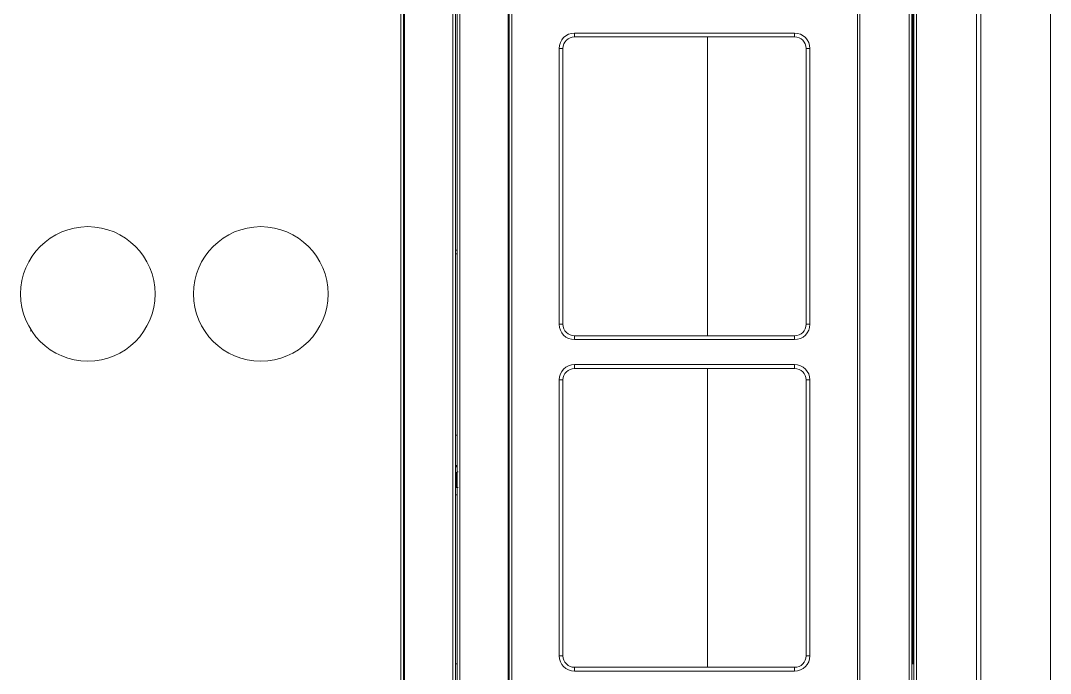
# Model space of a CAD drawing. Header units: millimetres. Extents: x 10547 to 11305, y 9897 to 10391.
# Drawn here: x 10914.451 to 10918.443, y 10152.251 to 10154.782 of the extents above; entities that cross this region are included whole.
import ezdxf

# ---------------------------------------------------------------- set-up
doc = ezdxf.new("R2010")
doc.units = ezdxf.units.MM
doc.layers.add('EHP', color=1, linetype='Continuous')
doc.layers.add('LG-AIRCON', color=240, linetype='Continuous')

# ---------------------------------------------------------------- blocks, each defined once
blk = doc.blocks.new('NEWUXA-1')
at = {"layer": 'LG-AIRCON', "color": 0, "linetype": 'Continuous', "lineweight": 13}
for p, q in [((126.29, 94.8), (126.29, 1726.68)), ((127.59, 1726.68), (127.59, 94.8)), ((153.29, 94.8), (153.29, 1726.68)), ((154.59, 1726.67), (154.59, 94.8)), ((155.59, 94.8), (155.59, 1726.68)), ((156.89, 1726.68), (156.89, 94.8)), ((182.09, 94.8), (182.09, 1726.68)), ((182.59, 94.8), (182.59, 1726.68)), ((182.59, 1726.68), (182.59, 94.8)), ((183.89, 1726.68), (183.89, 94.8)), ((363.79, 94.8), (363.79, 1726.68)), ((365.09, 1726.68), (365.09, 94.8)), ((390.79, 94.8), (390.79, 1726.68)), ((392.09, 1726.67), (392.09, 94.8)), ((393.11, 3.3), (393.11, 1726.7)), ((394.61, 1726.69), (394.61, 3.3)), ((128.09, 1516.48), (128.09, 94.8)), ((155.59, 1516.49), (155.59, 285.8)), ((127.59, 94.8), (127.59, 1500.3)), ((392.61, 295.3), (392.61, 1434.3)), ((393.11, 1434.3), (393.11, 295.3)), ((216.59, 623.55), (331.09, 623.55)), ((216.59, 621.55), (216.59, 623.55)), ((331.09, 623.55), (331.09, 621.55)), ((216.59, 621.55), (331.09, 621.55)), ((285.85, 621.56), (285.85, 466)), ((208.59, 472), (208.59, 615.55)), ((210.59, 615.55), (208.59, 615.55)), ((210.59, 472), (210.59, 615.55)), ((339.09, 615.55), (337.09, 615.55)), ((337.09, 615.55), (337.09, 472)), ((339.09, 615.55), (339.09, 472)), ((154.59, 510.6), (155.59, 510.6)), ((154.59, 508.6), (155.59, 508.6)), ((210.59, 472), (208.59, 472)), ((339.09, 472), (337.09, 472)), ((216.59, 466), (216.59, 464)), ((331.09, 466), (216.59, 466)), ((331.09, 464), (216.59, 464)), ((331.09, 464), (331.09, 466)), ((216.59, 451), (331.09, 451)), ((216.59, 449), (216.59, 451)), ((331.09, 451), (331.09, 449)), ((216.59, 449), (331.09, 449)), ((285.85, 449), (285.85, 293.47)), ((208.59, 299.45), (208.59, 443)), ((210.59, 443), (208.59, 443)), ((210.59, 299.45), (210.59, 443)), ((339.09, 443), (337.09, 443)), ((337.09, 443), (337.09, 299.45)), ((339.09, 443), (339.09, 299.45)), ((155.59, 414.3), (154.59, 414.3)), ((154.59, 383.44), (154.59, 384.8)), ((154.59, 383.3), (155.59, 383.3)), ((155.59, 295.3), (154.59, 295.3)), ((210.59, 299.45), (208.59, 299.45)), ((339.09, 299.45), (337.09, 299.45)), ((392.09, 295.3), (392.61, 295.3)), ((393.11, 295.3), (392.61, 295.3)), ((393.11, 264.3), (393.11, 295.3)), ((216.59, 293.45), (216.59, 291.45)), ((331.09, 293.45), (216.59, 293.45)), ((331.09, 291.45), (216.59, 291.45)), ((331.09, 291.45), (331.09, 293.45))]:
    blk.add_line(p, q, dxfattribs=at)
for points in [[(425.83, 3.3), (425.83, 37.76), (425.83, 72.23), (425.83, 106.69), (425.83, 141.16), (425.83, 175.62), (425.83, 210.09), (425.83, 244.55), (425.83, 279.02), (425.83, 313.48), (425.83, 347.95), (425.83, 382.41), (425.83, 416.88), (425.83, 451.34), (425.83, 485.81), (425.83, 520.27), (425.83, 554.73), (425.83, 589.2), (425.83, 623.66), (425.83, 658.13)], [(427.95, 658.27), (427.95, 623.8), (427.95, 589.33), (427.95, 554.86), (427.95, 520.39), (427.95, 485.91), (427.95, 451.44), (427.95, 416.97), (427.95, 382.5), (427.95, 348.02), (427.95, 313.55), (427.95, 279.08), (427.95, 244.61), (427.95, 210.13), (427.95, 175.66), (427.95, 141.19), (427.95, 106.72), (427.95, 72.24), (427.95, 37.77), (427.95, 3.3)], [(464.23, 3.3), (464.23, 37.76), (464.23, 72.22), (464.23, 106.69), (464.23, 141.15), (464.23, 175.61), (464.23, 210.07), (464.23, 244.54), (464.23, 279), (464.23, 313.46), (464.23, 347.93), (464.23, 382.39), (464.23, 416.85), (464.23, 451.31), (464.23, 485.78), (464.23, 520.24), (464.23, 554.7), (464.23, 589.16), (464.23, 623.63), (464.23, 658.09)], [(-66.5, 468.44), (-66.5, 468.45), (-66.5, 468.46), (-66.5, 468.47), (-66.5, 468.48), (-66.5, 468.49), (-66.49, 468.49), (-66.49, 468.5), (-66.49, 468.51), (-66.49, 468.52), (-66.49, 468.53), (-66.48, 468.54), (-66.48, 468.55), (-66.48, 468.56), (-66.47, 468.57), (-66.47, 468.57), (-66.46, 468.58), (-66.46, 468.59), (-66.45, 468.6), (-66.45, 468.61), (-66.44, 468.61), (-66.44, 468.62), (-66.43, 468.63), (-66.42, 468.64), (-66.42, 468.64), (-66.41, 468.65), (-66.41, 468.66), (-66.4, 468.66), (-66.39, 468.67), (-66.38, 468.68), (-66.38, 468.68), (-66.37, 468.69), (-66.36, 468.69), (-66.35, 468.7), (-66.34, 468.7), (-66.34, 468.71), (-66.33, 468.71), (-66.32, 468.71), (-66.31, 468.72), (-66.3, 468.72), (-66.29, 468.72), (-66.28, 468.73), (-66.27, 468.73), (-66.27, 468.73), (-66.26, 468.73), (-66.25, 468.73), (-66.24, 468.74), (-66.23, 468.74), (-66.22, 468.74), (-66.21, 468.74), (-66.2, 468.74)], [(155.22, 398.65), (155.21, 398.63), (155.2, 398.6), (155.19, 398.58), (155.19, 398.55), (155.18, 398.53), (155.17, 398.5), (155.16, 398.48), (155.15, 398.45), (155.14, 398.43), (155.14, 398.4), (155.13, 398.38), (155.12, 398.35), (155.11, 398.33), (155.1, 398.3), (155.09, 398.28), (155.08, 398.25), (155.08, 398.23), (155.07, 398.2), (155.06, 398.18), (155.05, 398.15), (155.04, 398.13), (155.03, 398.1), (155.02, 398.08), (155.01, 398.05), (155.01, 398.03), (155, 398.01), (154.99, 397.98), (154.98, 397.96), (154.97, 397.93), (154.96, 397.91), (154.95, 397.88), (154.94, 397.86), (154.93, 397.83), (154.92, 397.81), (154.91, 397.78), (154.9, 397.76), (154.89, 397.73), (154.88, 397.71), (154.87, 397.68), (154.87, 397.66), (154.86, 397.63), (154.85, 397.61), (154.84, 397.58), (154.83, 397.56), (154.82, 397.53), (154.81, 397.51), (154.8, 397.48), (154.79, 397.46), (154.78, 397.43), (154.77, 397.41)], [(154.65, 394.65), (154.68, 394.67), (154.71, 394.68), (154.74, 394.69), (154.77, 394.7), (154.79, 394.71), (154.82, 394.72), (154.85, 394.73), (154.88, 394.74), (154.91, 394.76), (154.93, 394.77), (154.96, 394.78), (154.99, 394.79), (155.02, 394.8), (155.05, 394.81), (155.07, 394.82), (155.1, 394.84), (155.13, 394.85), (155.16, 394.86), (155.19, 394.87), (155.21, 394.88), (155.24, 394.89), (155.27, 394.91), (155.3, 394.92), (155.33, 394.93), (155.35, 394.94), (155.38, 394.95), (155.41, 394.96), (155.44, 394.98), (155.47, 394.99), (155.49, 395), (155.52, 395.01), (155.55, 395.02), (155.58, 395.04), (155.61, 395.05), (155.63, 395.06), (155.66, 395.07), (155.69, 395.08), (155.72, 395.1), (155.74, 395.11), (155.77, 395.12), (155.8, 395.13), (155.83, 395.14), (155.86, 395.16), (155.88, 395.17), (155.91, 395.18), (155.94, 395.19), (155.97, 395.21), (155.99, 395.22), (156.02, 395.23), (156.05, 395.24)], [(154.99, 394.95), (154.99, 394.75), (154.99, 394.54), (154.99, 394.34), (155, 394.13), (155, 393.93), (155, 393.73), (155.01, 393.53), (155.01, 393.34), (155.01, 393.14), (155.01, 392.95), (155.02, 392.76), (155.02, 392.57), (155.02, 392.38), (155.03, 392.19), (155.03, 392.01), (155.03, 391.82), (155.04, 391.64), (155.04, 391.47), (155.04, 391.29), (155.05, 391.12), (155.05, 390.95), (155.05, 390.78), (155.06, 390.62), (155.06, 390.45), (155.06, 390.3), (155.06, 390.14), (155.07, 389.99), (155.07, 389.84), (155.07, 389.7), (155.08, 389.55), (155.08, 389.42), (155.08, 389.28), (155.08, 389.15), (155.08, 389.02), (155.08, 388.9), (155.09, 388.78), (155.09, 388.66), (155.09, 388.55), (155.09, 388.44), (155.09, 388.33), (155.09, 388.23), (155.09, 388.13), (155.09, 388.04), (155.09, 387.95), (155.08, 387.86), (155.08, 387.78), (155.08, 387.7), (155.08, 387.63), (155.08, 387.56), (155.07, 387.5)], [(155, 387.1), (155.01, 387.1), (155.02, 387.11), (155.03, 387.13), (155.03, 387.16), (155.04, 387.19), (155.05, 387.23), (155.06, 387.28), (155.06, 387.33), (155.07, 387.4), (155.07, 387.47), (155.08, 387.54), (155.08, 387.63), (155.08, 387.72), (155.08, 387.82), (155.09, 387.93), (155.09, 388.04), (155.09, 388.16), (155.09, 388.29), (155.09, 388.42), (155.09, 388.56), (155.09, 388.7), (155.09, 388.85), (155.08, 389.01), (155.08, 389.17), (155.08, 389.34), (155.08, 389.51), (155.07, 389.69), (155.07, 389.87), (155.07, 390.06), (155.06, 390.26), (155.06, 390.45), (155.06, 390.66), (155.05, 390.87), (155.05, 391.08), (155.04, 391.3), (155.04, 391.52), (155.03, 391.75), (155.03, 391.98), (155.03, 392.21), (155.02, 392.45), (155.02, 392.69), (155.01, 392.93), (155.01, 393.17), (155.01, 393.42), (155, 393.67), (155, 393.92), (155, 394.18), (154.99, 394.43), (154.99, 394.69), (154.99, 394.95)], [(154.62, 387.08), (154.67, 387.08), (154.71, 387.09), (154.75, 387.09), (154.79, 387.09), (154.83, 387.09), (154.87, 387.09), (154.91, 387.09), (154.95, 387.09), (154.99, 387.09), (155.03, 387.09), (155.06, 387.09), (155.1, 387.09), (155.14, 387.09), (155.17, 387.09), (155.2, 387.09), (155.24, 387.09), (155.27, 387.09), (155.3, 387.09), (155.34, 387.09), (155.37, 387.09), (155.4, 387.09), (155.43, 387.09), (155.46, 387.09), (155.48, 387.09), (155.51, 387.09), (155.54, 387.09), (155.57, 387.09), (155.59, 387.09), (155.62, 387.09), (155.64, 387.09), (155.67, 387.09), (155.69, 387.09), (155.71, 387.09), (155.73, 387.1), (155.75, 387.1), (155.77, 387.1), (155.79, 387.1), (155.81, 387.1), (155.83, 387.1), (155.85, 387.1), (155.87, 387.1), (155.88, 387.1), (155.9, 387.1), (155.92, 387.1), (155.93, 387.1), (155.94, 387.1), (155.96, 387.1), (155.97, 387.1), (155.98, 387.1), (155.99, 387.1)], [(155, 387.1), (155.01, 387.1), (155.02, 387.1), (155.03, 387.1), (155.04, 387.1), (155.05, 387.1), (155.07, 387.1), (155.08, 387.1), (155.09, 387.1), (155.1, 387.1), (155.11, 387.1), (155.13, 387.1), (155.14, 387.1), (155.15, 387.1), (155.16, 387.1), (155.17, 387.1), (155.19, 387.1), (155.2, 387.1), (155.21, 387.1), (155.22, 387.1), (155.23, 387.1), (155.25, 387.1), (155.26, 387.1), (155.27, 387.1), (155.28, 387.1), (155.29, 387.1), (155.31, 387.1), (155.32, 387.1), (155.33, 387.1), (155.34, 387.1), (155.35, 387.1), (155.37, 387.1), (155.38, 387.1), (155.39, 387.1), (155.4, 387.1), (155.41, 387.1), (155.43, 387.1), (155.44, 387.1), (155.45, 387.1), (155.46, 387.1), (155.47, 387.1), (155.49, 387.1), (155.5, 387.1), (155.51, 387.1), (155.52, 387.1), (155.53, 387.1), (155.54, 387.1), (155.56, 387.1), (155.57, 387.1), (155.58, 387.1), (155.59, 387.1)]]:
    blk.add_lwpolyline(points, dxfattribs=at)
for centre in [(-36.66, 487.8), (53.34, 487.8)]:
    blk.add_circle(centre, 35, dxfattribs=at)
for centre, radius, start, end in [((216.59, 615.55), 8, 90, 180), ((331.09, 615.55), 8, 0, 90), ((216.59, 615.55), 6, 90, 180), ((331.09, 615.55), 6, 0, 90), ((-36.66, 487.8), 35, 270, 90), ((53.34, 487.8), 35, 270, 90), ((216.59, 472), 8, 180, 270), ((216.59, 472), 6, 180, 270), ((331.09, 472), 8, 270, 0), ((331.09, 472), 6, 270, 0), ((216.59, 443), 8, 90, 180), ((331.09, 443), 8, 0, 90), ((216.59, 443), 6, 90, 180), ((331.09, 443), 6, 0, 90), ((216.59, 299.45), 8, 180, 270), ((216.59, 299.45), 6, 180, 270), ((331.09, 299.45), 8, 270, 0), ((331.09, 299.45), 6, 270, 0)]:
    blk.add_arc(centre, radius, start, end, dxfattribs=at)
blk = doc.blocks.new('NEWUXA+UXB-1')
at = {"layer": 'EHP', "color": 0}
blk.add_blockref('NEWUXA-1', (1084.96, 0), dxfattribs=at)

msp = doc.modelspace()

# ---------------------------------------------------------------- block references
at = {"layer": 'LG-AIRCON', "color": 1, "xscale": 0.007449840356167105, "yscale": 0.007449840356167105, "zscale": 0.007449840356167105}
msp.add_blockref('NEWUXA+UXB-1', (10906.9022, 10150.0887), dxfattribs=at)

doc.saveas('drawing.dxf')
